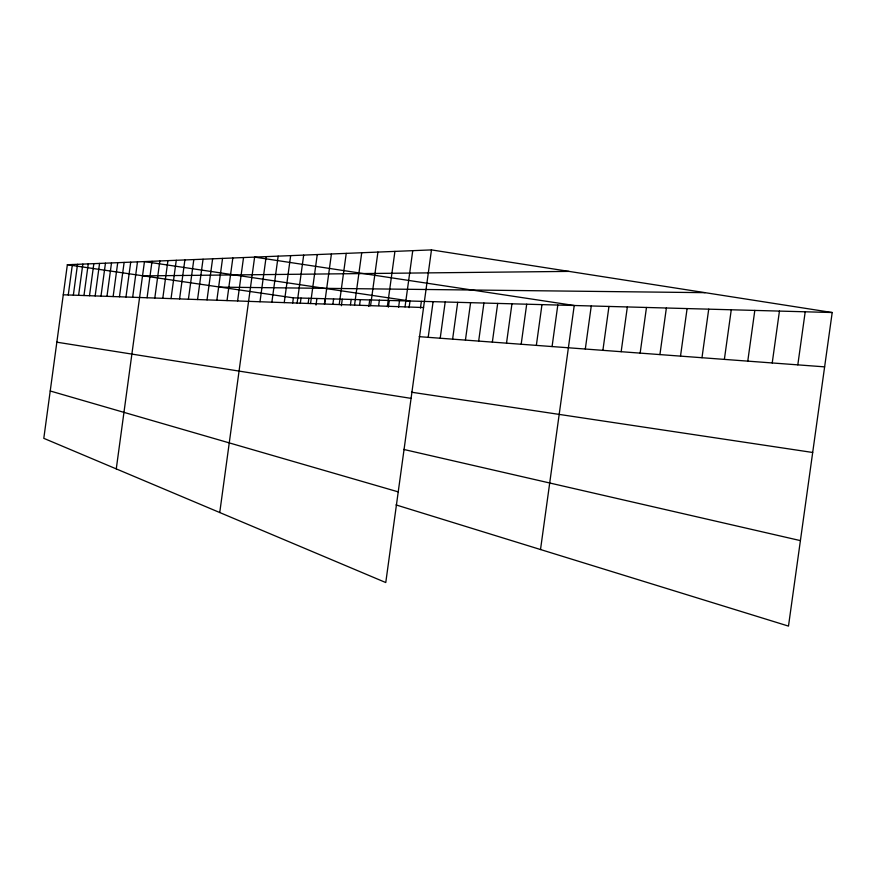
<?xml version="1.0" encoding="UTF-8"?>
<svg xmlns="http://www.w3.org/2000/svg" width="876" height="876" viewBox="0 0 876 876"><rect width="100%" height="100%" fill="white"/><g stroke="black" fill="none" stroke-linecap="round" stroke-linejoin="round"><path stroke-width="1.31" d="M431.474 249.901L67.353 264.727L43.8 438.339L385.769 582.54L431.474 249.901L832.2 312.524L788.488 626.099L396.018 504.915M68.251 294.971L72.379 264.53M73.354 295.146L77.537 264.311M78.599 295.332L82.837 264.103M83.965 295.53L88.268 263.873M89.494 295.727L93.841 263.654M95.156 295.924L99.568 263.413M100.981 296.132L105.459 263.183M106.971 296.34L111.504 262.931M113.124 296.559L117.723 262.68M119.454 296.778L124.129 262.417M125.969 297.019L130.71 262.154M132.67 297.249L137.488 261.869M116.267 468.901L144.463 261.596L410.001 301.026L409.092 307.684M147.069 297.763L152.03 261.278M154.8 298.037L159.848 260.96M162.794 298.322L167.918 260.632M171.039 298.606L176.262 260.292M179.58 298.913L184.891 259.942M188.406 299.22L193.815 259.581M197.56 299.548L203.057 259.208M207.032 299.888L212.627 258.814M216.843 300.227L222.548 258.409M227.026 300.588L232.841 257.993M237.604 300.961L243.528 257.555M219.745 512.537L254.62 257.106L574.229 305.494L540.514 549.537M259.997 301.76L266.162 256.635M271.878 302.176L278.163 256.142M284.24 302.614L290.657 255.639M292.65 303.151L293.383 297.851L832.2 312.524M297.117 303.074L303.676 255.113M300.293 303.425L301.026 298.059M308.155 303.468L308.867 298.278M310.553 303.545L317.254 254.555M316.006 305.067L316.904 298.497M324.416 304.049L325.149 298.716M324.569 304.038L331.424 253.974M332.858 304.344L333.603 298.946M339.22 304.563L346.239 253.372M341.377 305.735L342.275 299.187M350.455 304.738L351.177 299.428M354.539 305.1L361.722 252.748M359.587 305.056L360.332 299.68M368.829 306.469L369.716 299.931M370.581 305.669L377.928 252.08M378.651 305.494L379.374 300.194M387.389 306.272L394.923 251.39M388.375 307.191L389.294 300.468M398.602 307.301L399.5 300.742M405.03 306.896L412.749 250.667M420.447 308.089L421.378 301.333M428.2 337.326L433.094 301.662M440.212 338.224L445.194 301.99M452.618 339.143L457.688 302.329M465.43 340.107L470.587 302.68M478.668 341.092L483.913 303.041M492.356 342.111L497.688 303.414M506.514 343.162L511.945 303.808M521.176 344.257L526.695 304.202M536.353 345.385L541.97 304.618M552.077 346.557L557.804 305.056M585.31 349.031L591.267 305.965M602.896 350.345L608.962 306.447M621.161 351.703L627.347 306.95M640.148 353.116L646.477 307.465M659.924 354.583L666.373 308.013M680.51 356.127L687.102 308.571M701.983 357.726L708.717 309.162M724.375 359.39L731.263 309.775M747.775 361.131L754.816 310.411M772.227 362.949L779.443 311.09M797.817 364.854L805.208 311.79M143.5 275.885L568.984 271.396M220.336 287.153L705.125 292.661M63.269 294.796L423.557 307.542M419.133 336.658L824.623 366.858M67.353 264.727L293.383 297.851M411.501 392.218L812.687 452.476M56.841 342.188L411.074 398.372M403.639 449.421L800.401 540.612M50.228 390.992L398.23 491.874"/></g></svg>
